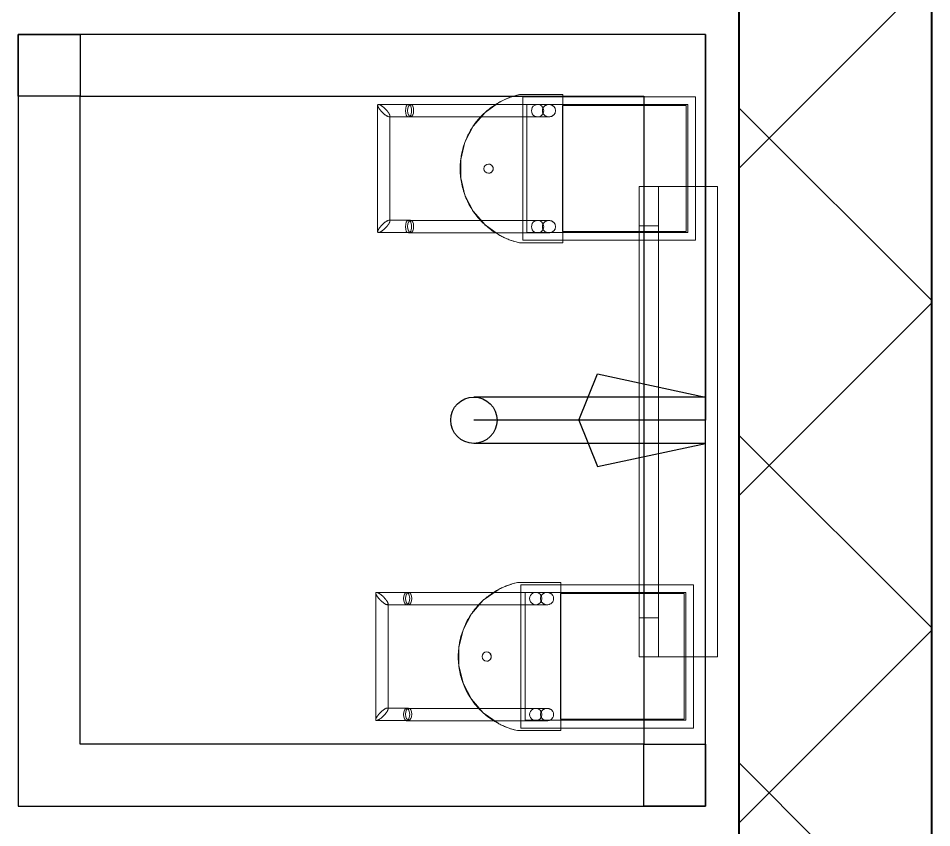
# Model space of a CAD drawing. Header units: millimetres. Extents: x -32954 to 151739, y -65671 to 56243.
# Drawn here: x -20426 to -19835, y -24422 to -23897 of the extents above; entities that cross this region are included whole.
import ezdxf

# ---------------------------------------------------------------- set-up
doc = ezdxf.new("R2010")
doc.units = ezdxf.units.MM
for name, color, linetype, lineweight in [('I-FURN', 7, 'Continuous', 9), ('M-EQPM', 7, 'Continuous', 9), ('Стены разрез', 7, 'Continuous', 40), ('ТХ_оборудование', 6, 'Continuous', 30)]:
    doc.layers.add(name, color=color, linetype=linetype, lineweight=lineweight)

# ---------------------------------------------------------------- blocks, each defined once
blk = doc.blocks.new('б_п_Зеркало с ТП - Зеркало _габ_ 300х500_-8001084-О_ТХ_03')
at = {"layer": 'I-FURN'}
for p, q in [((152.4, 0), (-152.4, 0)), ((-152.4, 0), (152.4, 0)), ((-152.4, 0), (0, 0)), ((152.4, 0), (-152.4, 0)), ((-152.4, 0), (152.4, 0)), ((-152.4, 0), (-152.4, -38.1)), ((-152.4, 0), (-152.4, -38.1)), ((0, 0), (152.4, 0)), ((152.4, -38.1), (152.4, 0)), ((152.4, 0), (152.4, -38.1)), ((-152.4, -38.1), (152.4, -38.1)), ((152.4, -38.1), (-152.4, -38.1)), ((-152.4, -50.8), (-152.4, -38.1)), ((-152.4, -38.1), (-152.4, -50.8)), ((152.4, -38.1), (-152.4, -38.1)), ((-152.4, -38.1), (152.4, -38.1)), ((-127, -38.1), (127, -38.1)), ((127, -38.1), (-127, -38.1)), ((-127, -50.8), (-127, -38.1)), ((-127, -38.1), (-127, -50.8)), ((127, -38.1), (127, -50.8)), ((127, -38.1), (127, -50.8)), ((152.4, -38.1), (152.4, -50.8)), ((152.4, -38.1), (152.4, -50.8)), ((-152.4, -50.8), (152.4, -50.8)), ((152.4, -50.8), (-152.4, -50.8)), ((-127, -50.8), (127, -50.8)), ((127, -50.8), (-127, -50.8))]:
    blk.add_line(p, q, dxfattribs=at)
blk = doc.blocks.new('б_п_Диспенсер мыла - Диспенсер для мыла-8001085-О_ТХ_03')
at = {"layer": 'M-EQPM'}
for p, q in [((46.29, 113), (-46.49, 113)), ((-46.49, 113), (-46.49, 46.7)), ((-46.49, 94.37), (-46.49, 113)), ((-46.49, 113), (46.29, 113)), ((46.29, 113), (46.29, 94.37)), ((46.29, 46.7), (46.29, 113)), ((41.29, 108), (-41.49, 108)), ((-41.49, 108), (-41.49, 46.7)), ((-41.49, 108), (41.29, 108)), ((-41.49, 3.92), (-41.49, 108)), ((-40.85, 106.9), (-40.85, 46.9)), ((-40.85, 26.9), (-40.85, 106.9)), ((40.66, 106.9), (-40.85, 106.9)), ((-40.85, 106.9), (40.66, 106.9)), ((40.66, 106.9), (40.66, 26.9)), ((40.66, 46.9), (40.66, 106.9)), ((41.29, 46.7), (41.29, 108)), ((41.29, 108), (41.29, 3.92)), ((-46.49, 23.93), (-46.49, 94.37)), ((46.29, 94.37), (46.29, 23.93)), ((-46.49, 46.7), (-46.49, 27.07)), ((-41.49, 46.7), (-41.49, 27.07)), ((-40.85, 46.9), (-40.85, 26.9)), ((40.66, 26.9), (40.66, 46.9)), ((41.29, 27.07), (41.29, 46.7)), ((46.29, 27.07), (46.29, 46.7)), ((48, 27.15), (-48, 27.15)), ((-48, 21.46), (-48, 27.07)), ((-48, 27.07), (-48, 27.07)), ((-48, 27.07), (-48, 15.32)), ((-46.49, 27.07), (-46.49, 1.23)), ((-46.49, 1.23), (-46.49, 23.93)), ((-41.49, 27.07), (-41.49, 3.92)), ((-40.85, 26.9), (40.66, 26.9)), ((41.29, 3.92), (41.29, 27.07)), ((46.29, 1.23), (46.29, 27.07)), ((46.29, 23.93), (46.29, 1.23)), ((48, 15.32), (48, 27.07)), ((48, 27.07), (48, 27.07)), ((48, 27.07), (48, 21.46)), ((-48, -0.93), (-48, 21.46)), ((-41.58, 18.14), (-41.58, 10.82)), ((-41.58, 18.14), (-41.58, -72.8)), ((-33.58, 10.82), (-33.58, 18.14)), ((-33.58, -72.8), (-33.58, 18.14)), ((33.58, 18.14), (33.58, 10.82)), ((33.58, 18.14), (33.58, -72.8)), ((41.58, 10.82), (41.58, 18.14)), ((41.58, -72.8), (41.58, 18.14)), ((48, 21.46), (48, -0.93)), ((-48, 15.32), (-48, 10.39)), ((48, 10.39), (48, 15.32)), ((-48, 10.39), (-48, 5.93)), ((-48, 5.93), (-48, -0.93)), ((48, 5.93), (48, 10.39)), ((48, -0.93), (48, 5.93)), ((-46.49, 1.18), (46.29, 1.18)), ((-41.49, 3.92), (41.29, 3.92)), ((-41.6, -71.49), (-41.6, -92.26)), ((-33.62, -85.35), (-33.62, -71.49)), ((33.4, -71.49), (33.4, -85.35)), ((41.38, -92.26), (41.38, -71.49)), ((33.94, -84.82), (-34.16, -84.82)), ((-41.06, -92.8), (40.84, -92.8))]:
    blk.add_line(p, q, dxfattribs=at)
at = {"layer": 'M-EQPM', "flags": 128}
for points in [[(-46.88, -5.09), (-47.48, -3.02), (-48, -0.93)], [(48, -0.93), (47.48, -3.02), (46.88, -5.09)], [(43.25, -13.63), (36.48, -23.19), (27.64, -30.88), (17.24, -36.26), (5.86, -39.03), (-5.86, -39.03), (-17.24, -36.26), (-27.64, -30.88), (-36.48, -23.19), (-43.25, -13.63)]]:
    blk.add_lwpolyline(points, dxfattribs=at)
at = {"layer": 'M-EQPM'}
for start, end in [(360, 180), (0, 180), (180, 360), (180, 360)]:
    blk.add_arc((0, -20.97), 3, start, end, dxfattribs=at)
for centre, major_axis, ratio, start_param, end_param in [((-37.58, 10.82), (-4, 0), 0.994522, 3.141593, 6.283185), ((37.58, 10.82), (-4, 0), 0.994522, 3.141593, 6.283185), ((-37.58, 10.82), (-4, 0), 0.994522, 0, 3.141593), ((37.58, 10.82), (-4, 0), 0.994522, 0, 3.141593), ((-37.61, -71.49), (-3.99, 0), 0.5, 3.141593, 6.283185), ((-37.58, -72.8), (4, 0), 0.5, 0, 3.141593), ((37.39, -71.49), (-3.99, 0), 0.5, 3.141593, 6.283185), ((37.58, -72.8), (4, 0), 0.5, 0, 3.141593), ((-37.61, -71.49), (3.99, 0), 0.5, 3.141593, 6.283185), ((-37.58, -72.8), (4, 0), 0.5, 3.141593, 6.283185), ((37.39, -71.49), (3.99, 0), 0.5, 3.141593, 6.283185), ((37.58, -72.8), (4, 0), 0.5, 3.141593, 6.283185)]:
    blk.add_ellipse(centre, major_axis=major_axis, ratio=ratio, start_param=start_param, end_param=end_param, dxfattribs=at)
for points, knots in [([(-41.58, 18.14), (-41.58, 18.51), (-41.51, 19.06), (-41.28, 19.77), (-41.05, 20.27), (-40.76, 20.73), (-40.41, 21.15), (-40.02, 21.52), (-39.44, 21.93), (-38.62, 22.29), (-37.58, 22.44), (-36.53, 22.29), (-35.72, 21.93), (-35.13, 21.52), (-34.74, 21.15), (-34.39, 20.73), (-34.1, 20.27), (-33.87, 19.77), (-33.64, 19.06), (-33.58, 18.51), (-33.58, 18.14)], [0, 0, 0, 0, 0.083333, 0.125, 0.166667, 0.208333, 0.25, 0.291667, 0.333333, 0.416667, 0.5, 0.583333, 0.666667, 0.708333, 0.75, 0.791667, 0.833333, 0.875, 0.916667, 1, 1, 1, 1]), ([(-33.58, 18.14), (-33.58, 17.77), (-33.64, 17.21), (-33.87, 16.51), (-34.1, 16.01), (-34.39, 15.54), (-34.74, 15.12), (-35.13, 14.76), (-35.72, 14.34), (-36.53, 13.98), (-37.58, 13.84), (-38.62, 13.98), (-39.44, 14.34), (-40.02, 14.76), (-40.41, 15.12), (-40.76, 15.54), (-41.05, 16.01), (-41.28, 16.51), (-41.51, 17.21), (-41.58, 17.77), (-41.58, 18.14)], [0, 0, 0, 0, 0.083333, 0.125, 0.166667, 0.208333, 0.25, 0.291667, 0.333333, 0.416667, 0.5, 0.583333, 0.666667, 0.708333, 0.75, 0.791667, 0.833333, 0.875, 0.916667, 1, 1, 1, 1]), ([(33.58, 18.14), (33.58, 18.51), (33.64, 19.06), (33.87, 19.77), (34.1, 20.27), (34.39, 20.73), (34.74, 21.15), (35.13, 21.52), (35.72, 21.93), (36.53, 22.29), (37.58, 22.44), (38.62, 22.29), (39.44, 21.93), (40.02, 21.52), (40.41, 21.15), (40.76, 20.73), (41.05, 20.27), (41.28, 19.77), (41.51, 19.06), (41.58, 18.51), (41.58, 18.14)], [0, 0, 0, 0, 0.083333, 0.125, 0.166667, 0.208333, 0.25, 0.291667, 0.333333, 0.416667, 0.5, 0.583333, 0.666667, 0.708333, 0.75, 0.791667, 0.833333, 0.875, 0.916667, 1, 1, 1, 1]), ([(41.58, 18.14), (41.58, 17.77), (41.51, 17.21), (41.28, 16.51), (41.05, 16.01), (40.76, 15.54), (40.41, 15.12), (40.02, 14.76), (39.44, 14.34), (38.62, 13.98), (37.58, 13.84), (36.53, 13.98), (35.72, 14.34), (35.13, 14.76), (34.74, 15.12), (34.39, 15.54), (34.1, 16.01), (33.87, 16.51), (33.64, 17.21), (33.58, 17.77), (33.58, 18.14)], [0, 0, 0, 0, 0.083333, 0.125, 0.166667, 0.208333, 0.25, 0.291667, 0.333333, 0.416667, 0.5, 0.583333, 0.666667, 0.708333, 0.75, 0.791667, 0.833333, 0.875, 0.916667, 1, 1, 1, 1]), ([(-48, -0.93), (-47.44, -3.37), (-46, -8.09), (-42.92, -14.59), (-39.5, -19.67), (-36.31, -23.44), (-33.76, -26.03), (-31.01, -28.43), (-28.03, -30.66), (-24.89, -32.67), (-21.66, -34.41), (-18.29, -35.89), (-14.74, -37.16), (-11.11, -38.15), (-7.17, -38.92), (-2.85, -39.36), (1.89, -39.4), (6.56, -39.02), (12.61, -37.9), (18.66, -35.88), (24.1, -33.16), (28.04, -30.68), (31.74, -27.85), (36.18, -23.77), (43.05, -15.32), (46.59, -7.04), (48, -0.93)], [0, 0, 0, 0, 0.055556, 0.111111, 0.166667, 0.194444, 0.222222, 0.25, 0.277778, 0.305556, 0.333333, 0.361111, 0.388889, 0.416667, 0.444444, 0.479167, 0.513889, 0.548611, 0.583333, 0.652778, 0.6875, 0.722222, 0.756944, 0.791667, 0.861111, 1, 1, 1, 1]), ([(-43.25, -13.63), (-43.53, -13.12), (-44.07, -12.06), (-45.07, -9.94), (-46, -7.68), (-46.64, -5.82), (-46.83, -5.23), (-46.88, -5.09)], [0, 0, 0, 0, 0.142857, 0.285714, 0.571429, 0.785714, 1, 1, 1, 1]), ([(46.88, -5.09), (46.82, -5.27), (46.52, -6.21), (45.75, -8.32), (45.07, -9.9), (44.72, -10.68), (44.17, -11.86), (43.67, -12.86), (43.25, -13.63)], [0, 0, 0, 0, 0.285714, 0.571429, 0.678571, 0.732143, 0.785714, 1, 1, 1, 1]), ([(-41.6, -92.26), (-41.6, -92.09), (-41.53, -91.77), (-41.31, -91.24), (-41.07, -90.81), (-40.83, -90.42), (-40.61, -90.09), (-40.37, -89.76), (-40.05, -89.33), (-39.68, -88.89), (-39.38, -88.55), (-39.14, -88.29), (-38.89, -88.03), (-38.64, -87.78), (-38.39, -87.53), (-38.13, -87.28), (-37.87, -87.04), (-37.61, -86.81), (-37.35, -86.59), (-37.09, -86.38), (-36.83, -86.18), (-36.58, -85.99), (-36.33, -85.81), (-36.08, -85.64), (-35.85, -85.49), (-35.62, -85.35), (-35.39, -85.23), (-35.11, -85.09), (-34.85, -84.97), (-34.61, -84.9), (-34.39, -84.84), (-34.15, -84.81), (-33.92, -84.84), (-33.69, -84.98), (-33.62, -85.18), (-33.62, -85.35)], [0, 0, 0, 0, 0.083333, 0.125, 0.166667, 0.208333, 0.229167, 0.25, 0.291667, 0.333333, 0.354167, 0.375, 0.395833, 0.416667, 0.4375, 0.458333, 0.479167, 0.5, 0.520833, 0.541667, 0.5625, 0.583333, 0.604167, 0.625, 0.645833, 0.666667, 0.6875, 0.708333, 0.75, 0.770833, 0.791667, 0.833333, 0.875, 0.916667, 1, 1, 1, 1]), ([(-33.62, -85.35), (-33.62, -85.53), (-33.69, -85.85), (-33.92, -86.37), (-34.15, -86.81), (-34.39, -87.2), (-34.61, -87.53), (-34.85, -87.86), (-35.18, -88.29), (-35.54, -88.72), (-35.85, -89.07), (-36.08, -89.33), (-36.33, -89.59), (-36.58, -89.84), (-36.83, -90.09), (-37.09, -90.34), (-37.35, -90.57), (-37.61, -90.8), (-37.87, -91.02), (-38.13, -91.24), (-38.39, -91.44), (-38.64, -91.63), (-38.89, -91.81), (-39.14, -91.97), (-39.38, -92.13), (-39.61, -92.26), (-39.83, -92.39), (-40.11, -92.53), (-40.37, -92.64), (-40.61, -92.72), (-40.83, -92.78), (-41.07, -92.81), (-41.31, -92.77), (-41.53, -92.64), (-41.6, -92.43), (-41.6, -92.26)], [0, 0, 0, 0, 0.083333, 0.125, 0.166667, 0.208333, 0.229167, 0.25, 0.291667, 0.333333, 0.354167, 0.375, 0.395833, 0.416667, 0.4375, 0.458333, 0.479167, 0.5, 0.520833, 0.541667, 0.5625, 0.583333, 0.604167, 0.625, 0.645833, 0.666667, 0.6875, 0.708333, 0.75, 0.770833, 0.791667, 0.833333, 0.875, 0.916667, 1, 1, 1, 1]), ([(41.38, -92.26), (41.38, -92.09), (41.31, -91.77), (41.08, -91.24), (40.85, -90.81), (40.61, -90.42), (40.39, -90.09), (40.15, -89.76), (39.82, -89.33), (39.46, -88.9), (39.16, -88.55), (38.92, -88.29), (38.67, -88.03), (38.42, -87.78), (38.17, -87.53), (37.91, -87.28), (37.65, -87.04), (37.39, -86.81), (37.13, -86.59), (36.87, -86.38), (36.61, -86.18), (36.36, -85.99), (36.11, -85.81), (35.86, -85.64), (35.62, -85.49), (35.39, -85.35), (35.17, -85.23), (34.89, -85.09), (34.63, -84.97), (34.39, -84.89), (34.17, -84.84), (33.93, -84.81), (33.69, -84.84), (33.47, -84.98), (33.4, -85.18), (33.4, -85.35)], [0, 0, 0, 0, 0.083333, 0.125, 0.166667, 0.208333, 0.229167, 0.25, 0.291667, 0.333333, 0.354167, 0.375, 0.395833, 0.416667, 0.4375, 0.458333, 0.479167, 0.5, 0.520833, 0.541667, 0.5625, 0.583333, 0.604167, 0.625, 0.645833, 0.666667, 0.6875, 0.708333, 0.75, 0.770833, 0.791667, 0.833333, 0.875, 0.916667, 1, 1, 1, 1]), ([(33.4, -85.35), (33.4, -85.53), (33.47, -85.85), (33.69, -86.37), (33.93, -86.81), (34.17, -87.2), (34.39, -87.53), (34.63, -87.86), (34.95, -88.29), (35.32, -88.72), (35.62, -89.07), (35.86, -89.33), (36.11, -89.59), (36.36, -89.84), (36.61, -90.09), (36.87, -90.34), (37.13, -90.57), (37.39, -90.8), (37.65, -91.03), (37.91, -91.24), (38.17, -91.44), (38.42, -91.63), (38.67, -91.81), (38.92, -91.97), (39.16, -92.13), (39.38, -92.26), (39.6, -92.39), (39.89, -92.53), (40.15, -92.64), (40.39, -92.72), (40.61, -92.78), (40.85, -92.81), (41.08, -92.77), (41.31, -92.64), (41.38, -92.44), (41.38, -92.26)], [0, 0, 0, 0, 0.083333, 0.125, 0.166667, 0.208333, 0.229167, 0.25, 0.291667, 0.333333, 0.354167, 0.375, 0.395833, 0.416667, 0.4375, 0.458333, 0.479167, 0.5, 0.520833, 0.541667, 0.5625, 0.583333, 0.604167, 0.625, 0.645833, 0.666667, 0.6875, 0.708333, 0.75, 0.770833, 0.791667, 0.833333, 0.875, 0.916667, 1, 1, 1, 1])]:
    blk.add_open_spline(points, degree=3, knots=knots, dxfattribs=at)
blk = doc.blocks.new('б_п_Диспенсер антисептика - Диспенсер антисептика-8001080-О_ТХ_03')
at = {"layer": 'M-EQPM'}
for p, q in [((46.29, 113), (-46.49, 113)), ((-46.49, 113), (-46.49, 46.7)), ((-46.49, 94.37), (-46.49, 113)), ((-46.49, 113), (46.29, 113)), ((46.29, 113), (46.29, 94.37)), ((46.29, 46.7), (46.29, 113)), ((41.29, 108), (-41.49, 108)), ((-41.49, 108), (-41.49, 46.7)), ((-41.49, 108), (41.29, 108)), ((-41.49, 3.92), (-41.49, 108)), ((-40.85, 106.9), (-40.85, 46.9)), ((-40.85, 26.9), (-40.85, 106.9)), ((40.66, 106.9), (-40.85, 106.9)), ((-40.85, 106.9), (40.66, 106.9)), ((40.66, 106.9), (40.66, 26.9)), ((40.66, 46.9), (40.66, 106.9)), ((41.29, 46.7), (41.29, 108)), ((41.29, 108), (41.29, 3.92)), ((-46.49, 23.93), (-46.49, 94.37)), ((46.29, 94.37), (46.29, 23.93)), ((-46.49, 46.7), (-46.49, 27.07)), ((-41.49, 46.7), (-41.49, 27.07)), ((-40.85, 46.9), (-40.85, 26.9)), ((40.66, 26.9), (40.66, 46.9)), ((41.29, 27.07), (41.29, 46.7)), ((46.29, 27.07), (46.29, 46.7)), ((48, 27.15), (-48, 27.15)), ((-48, 21.46), (-48, 27.07)), ((-48, 27.07), (-48, 27.07)), ((-48, 27.07), (-48, 15.32)), ((-46.49, 27.07), (-46.49, 1.23)), ((-46.49, 1.23), (-46.49, 23.93)), ((-41.49, 27.07), (-41.49, 3.92)), ((-40.85, 26.9), (40.66, 26.9)), ((41.29, 3.92), (41.29, 27.07)), ((46.29, 1.23), (46.29, 27.07)), ((46.29, 23.93), (46.29, 1.23)), ((48, 15.32), (48, 27.07)), ((48, 27.07), (48, 27.07)), ((48, 27.07), (48, 21.46)), ((-48, -0.93), (-48, 21.46)), ((-41.58, 18.14), (-41.58, 10.82)), ((-41.58, 18.14), (-41.58, -72.8)), ((-33.58, 10.82), (-33.58, 18.14)), ((-33.58, -72.8), (-33.58, 18.14)), ((33.58, 18.14), (33.58, 10.82)), ((33.58, 18.14), (33.58, -72.8)), ((41.58, 10.82), (41.58, 18.14)), ((41.58, -72.8), (41.58, 18.14)), ((48, 21.46), (48, -0.93)), ((-48, 15.32), (-48, 10.39)), ((48, 10.39), (48, 15.32)), ((-48, 10.39), (-48, 5.93)), ((-48, 5.93), (-48, -0.93)), ((48, 5.93), (48, 10.39)), ((48, -0.93), (48, 5.93)), ((-46.49, 1.18), (46.29, 1.18)), ((-41.49, 3.92), (41.29, 3.92)), ((-41.6, -71.49), (-41.6, -92.26)), ((-33.62, -85.35), (-33.62, -71.49)), ((33.4, -71.49), (33.4, -85.35)), ((41.38, -92.26), (41.38, -71.49)), ((33.94, -84.82), (-34.16, -84.82)), ((-41.06, -92.8), (40.84, -92.8))]:
    blk.add_line(p, q, dxfattribs=at)
at = {"layer": 'M-EQPM', "flags": 128}
for points in [[(-46.88, -5.09), (-47.48, -3.02), (-48, -0.93)], [(48, -0.93), (47.48, -3.02), (46.88, -5.09)], [(43.25, -13.63), (36.48, -23.19), (27.64, -30.88), (17.24, -36.26), (5.86, -39.03), (-5.86, -39.03), (-17.24, -36.26), (-27.64, -30.88), (-36.48, -23.19), (-43.25, -13.63)]]:
    blk.add_lwpolyline(points, dxfattribs=at)
at = {"layer": 'M-EQPM'}
for start, end in [(360, 180), (0, 180), (180, 360), (180, 360)]:
    blk.add_arc((0, -20.97), 3, start, end, dxfattribs=at)
for centre, major_axis, ratio, start_param, end_param in [((-37.58, 10.82), (-4, 0), 0.994522, 3.141593, 6.283185), ((37.58, 10.82), (-4, 0), 0.994522, 3.141593, 6.283185), ((-37.58, 10.82), (-4, 0), 0.994522, 0, 3.141593), ((37.58, 10.82), (-4, 0), 0.994522, 0, 3.141593), ((-37.61, -71.49), (-3.99, 0), 0.5, 3.141593, 6.283185), ((-37.58, -72.8), (4, 0), 0.5, 0, 3.141593), ((37.39, -71.49), (-3.99, 0), 0.5, 3.141593, 6.283185), ((37.58, -72.8), (4, 0), 0.5, 0, 3.141593), ((-37.61, -71.49), (3.99, 0), 0.5, 3.141593, 6.283185), ((-37.58, -72.8), (4, 0), 0.5, 3.141593, 6.283185), ((37.39, -71.49), (3.99, 0), 0.5, 3.141593, 6.283185), ((37.58, -72.8), (4, 0), 0.5, 3.141593, 6.283185)]:
    blk.add_ellipse(centre, major_axis=major_axis, ratio=ratio, start_param=start_param, end_param=end_param, dxfattribs=at)
for points, knots in [([(-41.58, 18.14), (-41.58, 18.51), (-41.51, 19.06), (-41.28, 19.77), (-41.05, 20.27), (-40.76, 20.73), (-40.41, 21.15), (-40.02, 21.52), (-39.44, 21.93), (-38.62, 22.29), (-37.58, 22.44), (-36.53, 22.29), (-35.72, 21.93), (-35.13, 21.52), (-34.74, 21.15), (-34.39, 20.73), (-34.1, 20.27), (-33.87, 19.77), (-33.64, 19.06), (-33.58, 18.51), (-33.58, 18.14)], [0, 0, 0, 0, 0.083333, 0.125, 0.166667, 0.208333, 0.25, 0.291667, 0.333333, 0.416667, 0.5, 0.583333, 0.666667, 0.708333, 0.75, 0.791667, 0.833333, 0.875, 0.916667, 1, 1, 1, 1]), ([(-33.58, 18.14), (-33.58, 17.77), (-33.64, 17.21), (-33.87, 16.51), (-34.1, 16.01), (-34.39, 15.54), (-34.74, 15.12), (-35.13, 14.76), (-35.72, 14.34), (-36.53, 13.98), (-37.58, 13.84), (-38.62, 13.98), (-39.44, 14.34), (-40.02, 14.76), (-40.41, 15.12), (-40.76, 15.54), (-41.05, 16.01), (-41.28, 16.51), (-41.51, 17.21), (-41.58, 17.77), (-41.58, 18.14)], [0, 0, 0, 0, 0.083333, 0.125, 0.166667, 0.208333, 0.25, 0.291667, 0.333333, 0.416667, 0.5, 0.583333, 0.666667, 0.708333, 0.75, 0.791667, 0.833333, 0.875, 0.916667, 1, 1, 1, 1]), ([(33.58, 18.14), (33.58, 18.51), (33.64, 19.06), (33.87, 19.77), (34.1, 20.27), (34.39, 20.73), (34.74, 21.15), (35.13, 21.52), (35.72, 21.93), (36.53, 22.29), (37.58, 22.44), (38.62, 22.29), (39.44, 21.93), (40.02, 21.52), (40.41, 21.15), (40.76, 20.73), (41.05, 20.27), (41.28, 19.77), (41.51, 19.06), (41.58, 18.51), (41.58, 18.14)], [0, 0, 0, 0, 0.083333, 0.125, 0.166667, 0.208333, 0.25, 0.291667, 0.333333, 0.416667, 0.5, 0.583333, 0.666667, 0.708333, 0.75, 0.791667, 0.833333, 0.875, 0.916667, 1, 1, 1, 1]), ([(41.58, 18.14), (41.58, 17.77), (41.51, 17.21), (41.28, 16.51), (41.05, 16.01), (40.76, 15.54), (40.41, 15.12), (40.02, 14.76), (39.44, 14.34), (38.62, 13.98), (37.58, 13.84), (36.53, 13.98), (35.72, 14.34), (35.13, 14.76), (34.74, 15.12), (34.39, 15.54), (34.1, 16.01), (33.87, 16.51), (33.64, 17.21), (33.58, 17.77), (33.58, 18.14)], [0, 0, 0, 0, 0.083333, 0.125, 0.166667, 0.208333, 0.25, 0.291667, 0.333333, 0.416667, 0.5, 0.583333, 0.666667, 0.708333, 0.75, 0.791667, 0.833333, 0.875, 0.916667, 1, 1, 1, 1]), ([(-48, -0.93), (-47.44, -3.37), (-46, -8.09), (-42.92, -14.59), (-39.5, -19.67), (-36.31, -23.44), (-33.76, -26.03), (-31.01, -28.43), (-28.03, -30.66), (-24.89, -32.67), (-21.66, -34.41), (-18.29, -35.89), (-14.74, -37.16), (-11.11, -38.15), (-7.17, -38.92), (-2.85, -39.36), (1.89, -39.4), (6.56, -39.02), (12.61, -37.9), (18.66, -35.88), (24.1, -33.16), (28.04, -30.68), (31.74, -27.85), (36.18, -23.77), (43.05, -15.32), (46.59, -7.04), (48, -0.93)], [0, 0, 0, 0, 0.055556, 0.111111, 0.166667, 0.194444, 0.222222, 0.25, 0.277778, 0.305556, 0.333333, 0.361111, 0.388889, 0.416667, 0.444444, 0.479167, 0.513889, 0.548611, 0.583333, 0.652778, 0.6875, 0.722222, 0.756944, 0.791667, 0.861111, 1, 1, 1, 1]), ([(-43.25, -13.63), (-43.53, -13.12), (-44.07, -12.06), (-45.07, -9.94), (-46, -7.68), (-46.64, -5.82), (-46.83, -5.23), (-46.88, -5.09)], [0, 0, 0, 0, 0.142857, 0.285714, 0.571429, 0.785714, 1, 1, 1, 1]), ([(46.88, -5.09), (46.82, -5.27), (46.52, -6.21), (45.75, -8.32), (45.07, -9.9), (44.72, -10.68), (44.17, -11.86), (43.67, -12.86), (43.25, -13.63)], [0, 0, 0, 0, 0.285714, 0.571429, 0.678571, 0.732143, 0.785714, 1, 1, 1, 1]), ([(-41.6, -92.26), (-41.6, -92.09), (-41.53, -91.77), (-41.31, -91.24), (-41.07, -90.81), (-40.83, -90.42), (-40.61, -90.09), (-40.37, -89.76), (-40.05, -89.33), (-39.68, -88.89), (-39.38, -88.55), (-39.14, -88.29), (-38.89, -88.03), (-38.64, -87.78), (-38.39, -87.53), (-38.13, -87.28), (-37.87, -87.04), (-37.61, -86.81), (-37.35, -86.59), (-37.09, -86.38), (-36.83, -86.18), (-36.58, -85.99), (-36.33, -85.81), (-36.08, -85.64), (-35.85, -85.49), (-35.62, -85.35), (-35.39, -85.23), (-35.11, -85.09), (-34.85, -84.97), (-34.61, -84.9), (-34.39, -84.84), (-34.15, -84.81), (-33.92, -84.84), (-33.69, -84.98), (-33.62, -85.18), (-33.62, -85.35)], [0, 0, 0, 0, 0.083333, 0.125, 0.166667, 0.208333, 0.229167, 0.25, 0.291667, 0.333333, 0.354167, 0.375, 0.395833, 0.416667, 0.4375, 0.458333, 0.479167, 0.5, 0.520833, 0.541667, 0.5625, 0.583333, 0.604167, 0.625, 0.645833, 0.666667, 0.6875, 0.708333, 0.75, 0.770833, 0.791667, 0.833333, 0.875, 0.916667, 1, 1, 1, 1]), ([(-33.62, -85.35), (-33.62, -85.53), (-33.69, -85.85), (-33.92, -86.37), (-34.15, -86.81), (-34.39, -87.2), (-34.61, -87.53), (-34.85, -87.86), (-35.18, -88.29), (-35.54, -88.72), (-35.85, -89.07), (-36.08, -89.33), (-36.33, -89.59), (-36.58, -89.84), (-36.83, -90.09), (-37.09, -90.34), (-37.35, -90.57), (-37.61, -90.8), (-37.87, -91.02), (-38.13, -91.24), (-38.39, -91.44), (-38.64, -91.63), (-38.89, -91.81), (-39.14, -91.97), (-39.38, -92.13), (-39.61, -92.26), (-39.83, -92.39), (-40.11, -92.53), (-40.37, -92.64), (-40.61, -92.72), (-40.83, -92.78), (-41.07, -92.81), (-41.31, -92.77), (-41.53, -92.64), (-41.6, -92.43), (-41.6, -92.26)], [0, 0, 0, 0, 0.083333, 0.125, 0.166667, 0.208333, 0.229167, 0.25, 0.291667, 0.333333, 0.354167, 0.375, 0.395833, 0.416667, 0.4375, 0.458333, 0.479167, 0.5, 0.520833, 0.541667, 0.5625, 0.583333, 0.604167, 0.625, 0.645833, 0.666667, 0.6875, 0.708333, 0.75, 0.770833, 0.791667, 0.833333, 0.875, 0.916667, 1, 1, 1, 1]), ([(41.38, -92.26), (41.38, -92.09), (41.31, -91.77), (41.08, -91.24), (40.85, -90.81), (40.61, -90.42), (40.39, -90.09), (40.15, -89.76), (39.82, -89.33), (39.46, -88.9), (39.16, -88.55), (38.92, -88.29), (38.67, -88.03), (38.42, -87.78), (38.17, -87.53), (37.91, -87.28), (37.65, -87.04), (37.39, -86.81), (37.13, -86.59), (36.87, -86.38), (36.61, -86.18), (36.36, -85.99), (36.11, -85.81), (35.86, -85.64), (35.62, -85.49), (35.39, -85.35), (35.17, -85.23), (34.89, -85.09), (34.63, -84.97), (34.39, -84.89), (34.17, -84.84), (33.93, -84.81), (33.69, -84.84), (33.47, -84.98), (33.4, -85.18), (33.4, -85.35)], [0, 0, 0, 0, 0.083333, 0.125, 0.166667, 0.208333, 0.229167, 0.25, 0.291667, 0.333333, 0.354167, 0.375, 0.395833, 0.416667, 0.4375, 0.458333, 0.479167, 0.5, 0.520833, 0.541667, 0.5625, 0.583333, 0.604167, 0.625, 0.645833, 0.666667, 0.6875, 0.708333, 0.75, 0.770833, 0.791667, 0.833333, 0.875, 0.916667, 1, 1, 1, 1]), ([(33.4, -85.35), (33.4, -85.53), (33.47, -85.85), (33.69, -86.37), (33.93, -86.81), (34.17, -87.2), (34.39, -87.53), (34.63, -87.86), (34.95, -88.29), (35.32, -88.72), (35.62, -89.07), (35.86, -89.33), (36.11, -89.59), (36.36, -89.84), (36.61, -90.09), (36.87, -90.34), (37.13, -90.57), (37.39, -90.8), (37.65, -91.03), (37.91, -91.24), (38.17, -91.44), (38.42, -91.63), (38.67, -91.81), (38.92, -91.97), (39.16, -92.13), (39.38, -92.26), (39.6, -92.39), (39.89, -92.53), (40.15, -92.64), (40.39, -92.72), (40.61, -92.78), (40.85, -92.81), (41.08, -92.77), (41.31, -92.64), (41.38, -92.44), (41.38, -92.26)], [0, 0, 0, 0, 0.083333, 0.125, 0.166667, 0.208333, 0.229167, 0.25, 0.291667, 0.333333, 0.354167, 0.375, 0.395833, 0.416667, 0.4375, 0.458333, 0.479167, 0.5, 0.520833, 0.541667, 0.5625, 0.583333, 0.604167, 0.625, 0.645833, 0.666667, 0.6875, 0.708333, 0.75, 0.770833, 0.791667, 0.833333, 0.875, 0.916667, 1, 1, 1, 1])]:
    blk.add_open_spline(points, degree=3, knots=knots, dxfattribs=at)
blk = doc.blocks.new('Раковина МОН0006')
at = {"layer": 'ТХ_оборудование', "color": 1}
for p, q in [((88920.98, 428751.09), (88920.98, 428501.09)), ((88838.98, 428501.09), (88850.98, 428531.09)), ((88850.98, 428531.09), (88920.98, 428516.09)), ((88920.98, 428516.09), (88770.98, 428516.09)), ((88920.98, 428501.09), (88770.98, 428501.09)), ((88850.98, 428501.09), (88838.98, 428501.09)), ((88838.98, 428501.09), (88850.98, 428471.09)), ((88920.98, 428486.09), (88770.98, 428486.09)), ((88850.98, 428471.09), (88920.98, 428486.09))]:
    blk.add_line(p, q, dxfattribs=at)
for points in [[(88475.98, 428251.09), (88920.98, 428251.09), (88920.98, 428751.09), (88475.98, 428751.09)], [(88475.98, 428751.09), (88515.98, 428751.09), (88515.98, 428711.09), (88475.98, 428711.09)], [(88515.98, 428711.09), (88880.98, 428711.09), (88880.98, 428291.09), (88515.98, 428291.09)], [(88880.98, 428291.09), (88920.98, 428291.09), (88920.98, 428251.09), (88880.98, 428251.09)]]:
    blk.add_lwpolyline(points, close=True, dxfattribs=at)
blk.add_circle((88770.98, 428501.09), 15, dxfattribs=at)

msp = doc.modelspace()

# ---------------------------------------------------------------- hatches: boundary and pattern name
at = {"layer": 'Стены разрез', "lineweight": 9}
h = msp.add_hatch(dxfattribs=at)
h.set_pattern_fill('FP_1', color=256, style=0, pattern_type=2)
h.set_pattern_definition([(45, (-4e-12, -22914.43), (-106.066, 106.066), []), (135, (-4e-12, -22914.43), (-106.066, -106.066), [])])
h.paths.add_polyline_path([(-19835, -24435.93), (-19835, -20864.43), (-19960, -20864.43), (-19960, -24435.93)])

# ---------------------------------------------------------------- linework, layer by layer
at = {"layer": 'Стены разрез'}
for p, q in [((-19960, -20884.43), (-19960, -24435.93)), ((-19835, -24435.93), (-19835, -20884.43))]:
    msp.add_line(p, q, dxfattribs=at)

# ---------------------------------------------------------------- block references
at = {"layer": 'I-FURN', "rotation": 269.9999999999997}
msp.add_blockref('б_п_Зеркало с ТП - Зеркало _габ_ 300х500_-8001084-О_ТХ_03', (-19973.74, -24158.83), dxfattribs=at)
at = {"layer": 'M-EQPM', "rotation": 269.9999999999997}
for name, p in [('б_п_Диспенсер мыла - Диспенсер для мыла-8001085-О_ТХ_03', (-20101, -23994.82)), ('б_п_Диспенсер антисептика - Диспенсер антисептика-8001080-О_ТХ_03', (-20102.22, -24310.97))]:
    msp.add_blockref(name, p, dxfattribs=at)
at = {"layer": 'ТХ_оборудование', "color": 1}
msp.add_blockref('Раковина МОН0006', (-108902.48, -452658.92), dxfattribs=at)

doc.saveas('drawing.dxf')
